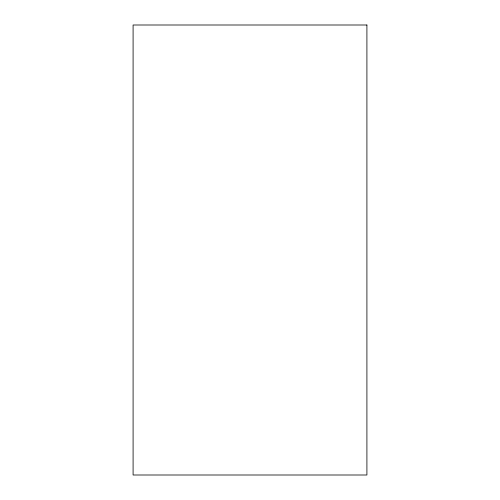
<?xml version="1.0" encoding="UTF-8"?>
<svg xmlns="http://www.w3.org/2000/svg" width="500" height="500" viewBox="0 0 500 500"><rect width="100%" height="100%" fill="white"/><g stroke="black" fill="none" stroke-linecap="round" stroke-linejoin="round"><path stroke-width="0.75" d="M366.912 25L133.088 25L133.088 475L366.912 475L366.912 25"/></g></svg>
